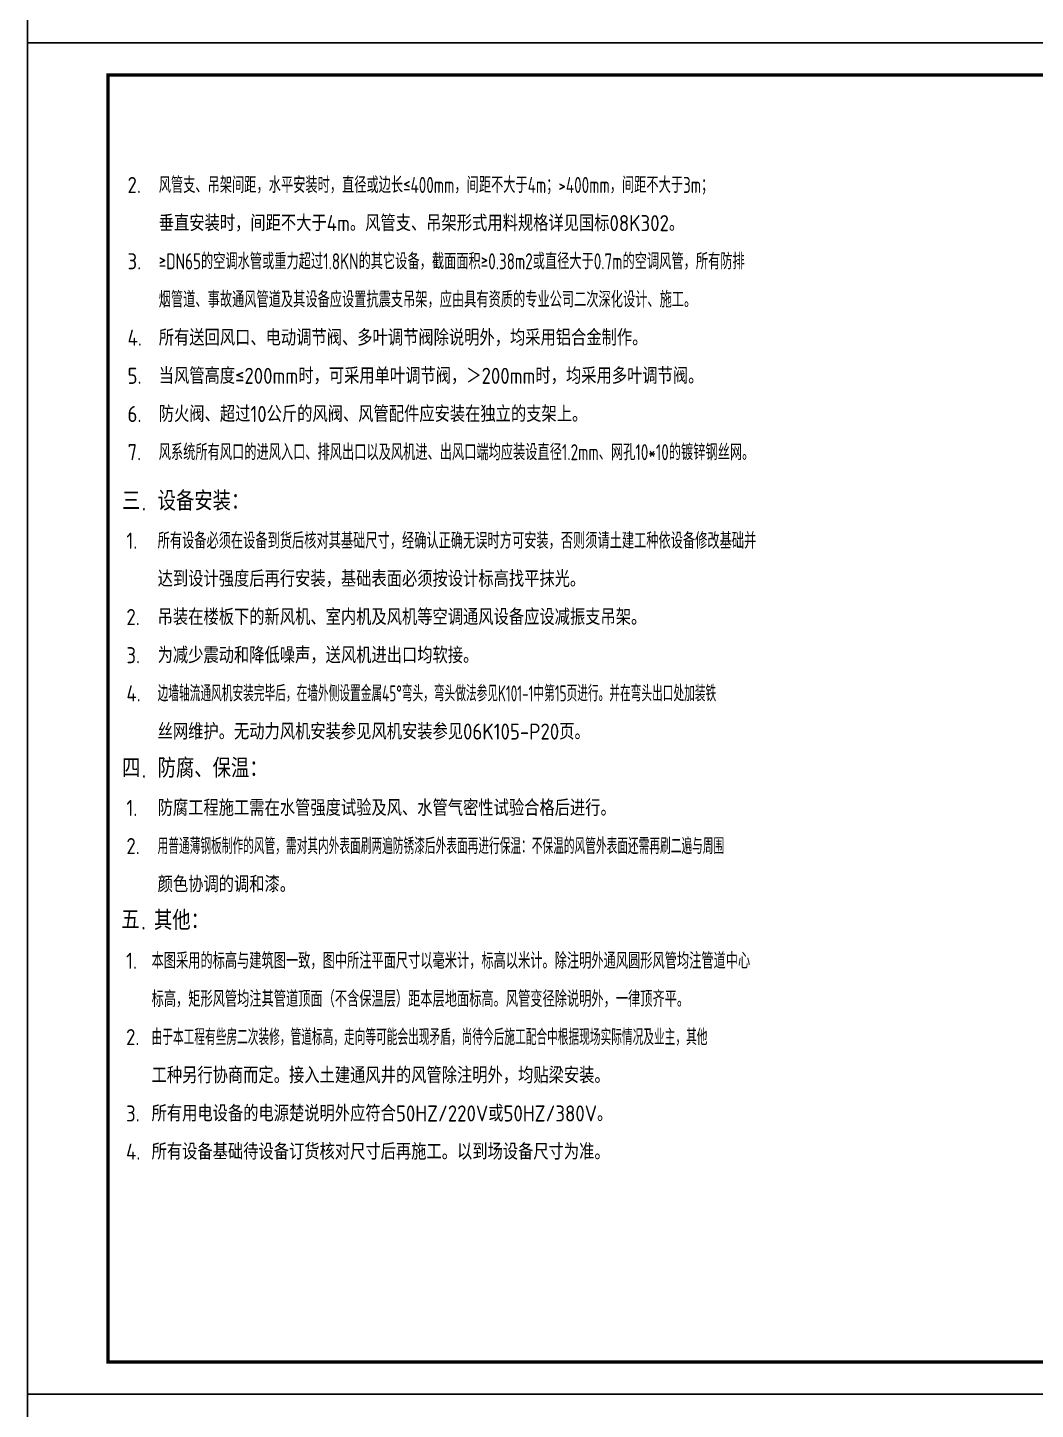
# Model space of a CAD drawing. Extents: x 4689302 to 7068445, y -422737 to 2032183.
# Drawn here: x 4689307 to 4720654, y -363812 to -320862 of the extents above; entities that cross this region are included whole.
import ezdxf

# ---------------------------------------------------------------- set-up
doc = ezdxf.new("R2010")
doc.units = 0
doc.header["$LTSCALE"] = 1000
doc.header["$MEASUREMENT"] = 0
for name, color, linetype in [('PUB_TEXT', 7, 'CONTINUOUS'), ('PUB_TITLE', 4, 'CONTINUOUS'), ('TH_TITLE', 7, 'CONTINUOUS')]:
    doc.layers.add(name, color=color, linetype=linetype)
doc.styles.get("Standard").update_dxf_attribs({"font": 'SCEIE', "bigfont": 'SCEIC'})

msp = doc.modelspace()

# ---------------------------------------------------------------- linework, layer by layer
at = {"layer": 'PUB_TITLE', "color": 4}
msp.add_lwpolyline([(4689307.2, -422737.3), (4773407.2, -422737.3), (4773407.2, -363337.3), (4689307.2, -363337.3)], close=True, dxfattribs=at)
at = {"layer": 'TH_TITLE'}
for points in [[(4689307.2, -321337.3), (4748707.2, -321337.3), (4748707.2, -279337.3), (4689307.2, -279337.3)], [(4689307.2, -363337.3), (4748707.2, -363337.3), (4748707.2, -321337.3), (4689307.2, -321337.3)]]:
    msp.add_lwpolyline(points, close=True, dxfattribs=at)
at = {"layer": 'TH_TITLE', "const_width": 100}
msp.add_lwpolyline([(4691807.2, -362337.3), (4747707.2, -362337.3), (4747707.2, -322337.3), (4691807.2, -322337.3)], close=True, dxfattribs=at)

# ---------------------------------------------------------------- texts
at = {"layer": 'PUB_TEXT', "lineweight": 0}
for s, height, p in [('2.  ', 500, (4692414.9, -326003.1)), ('垂直安装时，间距不大于4m。风管支、吊架形式用料规格详见国标08K302。', 500, (4693386, -327189.7)), ('3.  ', 500, (4692414.9, -328376.3)), ('4.  ', 500, (4692414.9, -330749.5)), ('所有送回风口、电动调节阀、多叶调节阀除说明外，均采用铝合金制作。', 500, (4693386, -330749.5)), ('5.  ', 500, (4692414.9, -331936.1)), ('当风管高度≤200mm时，可采用单叶调节阀，＞200mm时，均采用多叶调节阀。', 500, (4693386, -331936.1)), ('6.  ', 500, (4692414.9, -333122.6)), ('防火阀、超过10公斤的风阀、风管配件应安装在独立的支架上。', 500, (4693386, -333122.6)), ('7.  ', 500, (4692414.9, -334309.2)), ('三', 600, (4692243.8, -335874.3)), ('设备安装：', 600, (4693351.6, -335874.3)), ('.', 600, (4692850.6, -335874.3)), ('1.  ', 500, (4692380.5, -337060.8)), ('达到设计强度后再行安装，基础表面必须按设计标高找平抹光。', 500, (4693351.6, -338247.4)), ('2.  ', 500, (4692380.5, -339434)), ('吊装在楼板下的新风机、室内机及风机等空调通风设备应设减振支吊架。', 500, (4693351.6, -339434)), ('3.  ', 500, (4692380.5, -340620.6)), ('为减少震动和降低噪声，送风机进出口均软接。', 500, (4693351.6, -340620.6)), ('4.  ', 500, (4692380.5, -341807.2)), ('丝网维护。无动力风机安装参见风机安装参见06K105-P20页。', 500, (4693351.6, -342993.8)), ('四', 600, (4692243.8, -344180.4)), ('防腐、保温：', 600, (4693351.6, -344180.4)), ('.', 600, (4692850.6, -344180.4)), ('1.  ', 500, (4692380.5, -345367)), ('防腐工程施工需在水管强度试验及风、水管气密性试验合格后进行。', 500, (4693351.6, -345367)), ('2.  ', 500, (4692380.5, -346553.5)), ('颜色协调的调和漆。', 500, (4693351.6, -347740.1)), ('五', 600, (4692220.8, -348891.3)), ('其他：', 600, (4693236.7, -348911.9)), ('.', 600, (4692837, -348897.6)), ('1.', 500, (4692369.3, -350118.1)), ('2.', 500, (4692369.3, -352491.3)), ('工种另行协商而定。接入土建通风井的风管除注明外，均贴梁安装。', 500, (4693163.1, -353677.9)), ('所有用电设备的电源楚说明外应符合50HZ/220V或50HZ/380V。', 500, (4693163.1, -354864.5)), ('3.', 500, (4692369.3, -354864.5)), ('4.', 500, (4692369.3, -356051.1)), ('所有设备基础待设备订货核对尺寸后再施工。以到场设备尺寸为准。', 500, (4693163.1, -356051.1))]:
    msp.add_text(s, height=height, dxfattribs=at).set_placement(p)
for s, width, p in [('风管支、吊架间距，水平安装时，直径或边长≤400mm，间距不大于4m；>400mm，间距不大于3m；', 0.8, (4693386, -326003.1)), ('≥DN65的空调水管或重力超过1.8KN的其它设备，截面面积≥0.38m2或直径大于0.7m的空调风管，所有防排', 0.8, (4693386, -328376.3)), ('烟管道、事故通风管道及其设备应设置抗震支吊架，应由具有资质的专业公司二次深化设计、施工。', 0.8, (4693386, -329562.9)), ('风系统所有风口的进风入口、排风出口以及风机进、出风口端均应装设直径1.2mm、网孔10*10的镀锌钢丝网。', 0.8, (4693386, -334309.2)), ('所有设备必须在设备到货后核对其基础尺寸，经确认正确无误时方可安装，否则须请土建工种依设备修改基础并', 0.8, (4693351.6, -337060.8)), ('边墙轴流通风机安装完毕后，在墙外侧设置金属45%%D弯头，弯头做法参见K101-1中第15页进行。并在弯头出口处加装铁', 0.7, (4693351.6, -341807.2)), ('用普通薄钢板制作的风管，需对其内外表面刷两遍防锈漆后外表面再进行保温：不保温的风管外表面还需再刷二遍与周围', 0.7, (4693351.6, -346553.5)), ('本图采用的标高与建筑图一致，图中所注平面尺寸以毫米计，标高以米计。除注明外通风圆形风管均注管道中心', 0.8, (4693163.1, -350118.1)), ('标高，矩形风管均注其管道顶面（不含保温层）距本层地面标高。风管变径除说明外，一律顶齐平。', 0.8, (4693163.1, -351304.7)), ('由于本工程有些房二次装修，管道标高，走向等可能会出现矛盾，尚待今后施工配合中根据现场实际情况及业主，其他', 0.7, (4693163.1, -352491.3))]:
    msp.add_text(s, height=500, dxfattribs=dict(at, width=width)).set_placement(p)

doc.saveas('drawing.dxf')
